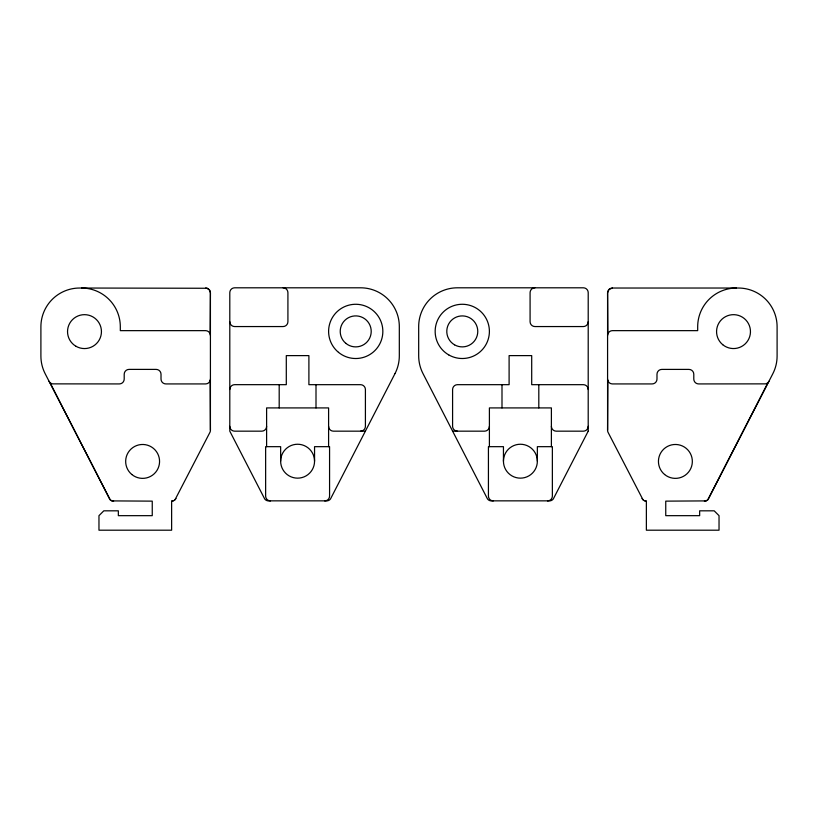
<?xml version="1.0" encoding="UTF-8"?>
<svg xmlns="http://www.w3.org/2000/svg" width="818" height="818" viewBox="0 0 818 818"><rect width="100%" height="100%" fill="white"/><g stroke="black" fill="none" stroke-linecap="round" stroke-linejoin="round"><path stroke-width="1.23" d="M210.185 334L210.42 292.864L209.49 290.022L207.077 288.263L79.643 288.028A38.753 38.753 0 0 0 40.9 326.771L40.9 356.045A38.753 38.753 0 0 0 45.184 373.754L110.185 499.726A4.888 4.888 0 0 0 112.107 500.902L152.25 501.137L152.25 515.667L118.344 515.667L118.344 510.821L103.814 510.821L98.968 515.667L98.968 530.197L171.627 530.197L171.627 501.137L173.119 500.902M642.968 499.726L608.111 432.436A4.847 4.847 0 0 1 607.58 430.217L607.815 380.575M768.051 382.517L707.815 499.726A4.888 4.888 0 0 1 705.893 500.902L665.75 501.137L665.75 515.667L699.656 515.667L699.656 510.821L714.186 510.821L719.032 515.667L719.032 530.197L646.373 530.197L646.373 501.137L644.881 500.902M175.032 499.726L209.889 432.436A4.847 4.847 0 0 0 210.42 430.217L210.42 292.864A4.857 4.857 0 0 0 205.574 288.028M768.94 381.3L768.542 381.945A4.836 4.836 0 0 1 765.392 383.867L698.633 383.928A4.857 4.857 0 0 1 693.787 379.082L693.797 374.235A4.857 4.857 0 0 0 688.95 369.399L661.823 369.399A4.857 4.857 0 0 0 656.987 374.235L656.987 379.082A4.857 4.857 0 0 1 652.14 383.928L612.426 383.928A4.857 4.857 0 0 1 607.58 379.082M175.931 498.51L175.522 499.164A4.836 4.836 0 0 1 172.383 501.076L171.627 501.137M704.4 501.137L705.167 501.076A4.836 4.836 0 0 0 708.306 499.154L772.816 373.754A38.753 38.753 0 0 0 777.1 356.045L777.1 326.771A38.753 38.753 0 0 0 738.357 288.028L612.426 288.028L609.001 289.449L607.58 292.864L607.58 430.217M365.411 431.168L333.447 431.168A4.857 4.857 0 0 1 328.591 426.321M452.589 431.168L484.553 431.168A4.857 4.857 0 0 0 489.399 426.321M646.373 501.137L645.617 501.076A4.836 4.836 0 0 1 642.467 499.154L642.069 498.51M113.6 501.137L112.833 501.076A4.836 4.836 0 0 1 109.694 499.154L49.949 382.517M49.06 381.3L49.458 381.945A4.836 4.836 0 0 0 52.608 383.867L119.367 383.928A4.857 4.857 0 0 0 124.203 379.082L124.203 374.235A4.857 4.857 0 0 1 129.05 369.388L156.177 369.399A4.857 4.857 0 0 1 161.023 374.245L161.013 379.082A4.857 4.857 0 0 0 165.86 383.928L205.574 383.928A4.857 4.857 0 0 0 210.42 379.082M607.815 334L607.58 292.864A4.857 4.857 0 0 1 612.426 288.018M210.185 380.575L210.42 430.217M551.393 446.669L551.393 407.916L489.399 407.916L489.399 446.669M538.806 384.675L538.806 407.916M537.354 461.199A16.953 16.953 0 0 0 511.925 446.516A16.953 16.953 0 0 0 511.925 475.882A16.953 16.953 0 0 0 537.354 461.199L537.354 446.669L552.365 446.669L552.365 496.066A4.857 4.857 0 0 1 547.518 500.923M503.448 461.199L503.448 446.669L488.428 446.669L488.428 496.066A4.857 4.857 0 0 0 493.274 500.913M501.996 384.675L501.996 407.916M328.601 446.669L328.601 407.916L266.607 407.916L266.607 446.669M316.004 384.675L316.004 407.916M314.552 461.199A16.953 16.953 0 0 0 289.122 446.516A16.953 16.953 0 0 0 289.122 475.882A16.953 16.953 0 0 0 314.552 461.199L314.552 446.669L329.572 446.669L329.572 496.066A4.857 4.857 0 0 1 324.726 500.923M280.646 461.199L280.646 446.669L265.635 446.669L265.635 496.066A4.857 4.857 0 0 0 270.482 500.913M279.194 384.675L279.194 407.916M736.425 288.028A38.753 38.753 0 0 0 697.682 326.771L697.682 330.646L612.426 330.646A4.857 4.857 0 0 0 607.58 335.492M534.931 287.803A4.857 4.857 0 0 0 530.084 292.65L530.084 321.709A4.857 4.857 0 0 0 534.931 326.556L583.367 326.556A4.857 4.857 0 0 0 588.203 321.709M588.214 389.521A4.857 4.857 0 0 0 583.367 384.675L531.7 384.675L531.7 355.615L509.103 355.615L509.103 384.675L457.436 384.675A4.857 4.857 0 0 0 452.589 389.511L452.589 426.321A4.857 4.857 0 0 0 457.436 431.168M588.203 426.321A4.857 4.857 0 0 1 583.357 431.178L556.24 431.168A4.857 4.857 0 0 1 551.393 426.321M81.575 288.028A38.753 38.753 0 0 1 120.318 326.771L120.318 330.646L205.574 330.646A4.857 4.857 0 0 1 210.42 335.492M283.069 287.803A4.857 4.857 0 0 1 287.916 292.65L287.916 321.709A4.857 4.857 0 0 1 283.069 326.556L234.633 326.556A4.857 4.857 0 0 1 229.786 321.699M229.797 389.511A4.857 4.857 0 0 1 234.643 384.664L286.3 384.675L286.3 355.615L308.897 355.615L308.897 384.675L360.564 384.675A4.857 4.857 0 0 1 365.411 389.521L365.411 426.321A4.857 4.857 0 0 1 360.564 431.178M229.786 426.321A4.857 4.857 0 0 0 234.633 431.168L261.76 431.168A4.857 4.857 0 0 0 266.607 426.321M395.033 373.529L330.513 498.929A4.836 4.836 0 0 1 327.374 500.851L267.834 500.851A4.836 4.836 0 0 1 264.684 498.929L229.797 431.168L229.797 292.65A4.857 4.857 0 0 1 234.643 287.803L360.564 287.803A38.753 38.753 0 0 1 399.317 326.556L399.317 355.82A38.753 38.753 0 0 1 395.033 373.529M588.203 431.168L553.316 498.929A4.836 4.836 0 0 1 550.166 500.851L490.626 500.851A4.836 4.836 0 0 1 487.487 498.929L422.967 373.529A38.753 38.753 0 0 1 418.683 355.82L418.683 326.556A38.753 38.753 0 0 1 457.436 287.803L583.367 287.803A4.857 4.857 0 0 1 588.214 292.65L588.203 431.168M722.734 344.695A16.953 16.953 0 0 0 750.229 334.409A16.953 16.953 0 0 0 727.57 315.738A16.953 16.953 0 0 0 722.734 344.695M664.605 474.501A16.953 16.953 0 0 0 692.11 464.215A16.953 16.953 0 0 0 669.451 445.544A16.953 16.953 0 0 0 664.605 474.501M454.532 344.818A15.501 15.501 0 0 0 477.773 331.392A15.501 15.501 0 0 0 454.532 317.977A15.501 15.501 0 0 0 454.532 344.818M448.714 354.879A27.127 27.127 0 0 0 489.399 331.392A27.127 27.127 0 0 0 448.714 307.905A27.127 27.127 0 0 0 448.714 354.879M76.013 346.3A16.953 16.953 0 0 0 101.442 331.617A16.953 16.953 0 0 0 76.013 316.934A16.953 16.953 0 0 0 76.013 346.3M131.831 474.501A16.953 16.953 0 0 0 159.336 464.215A16.953 16.953 0 0 0 136.678 445.544A16.953 16.953 0 0 0 131.831 474.501M345.861 343.356A15.501 15.501 0 0 0 371.004 333.949A15.501 15.501 0 0 0 350.298 316.873A15.501 15.501 0 0 0 345.861 343.356M338.478 352.333A27.127 27.127 0 0 0 382.476 335.861A27.127 27.127 0 0 0 346.219 305.993A27.127 27.127 0 0 0 338.478 352.333"/></g></svg>
